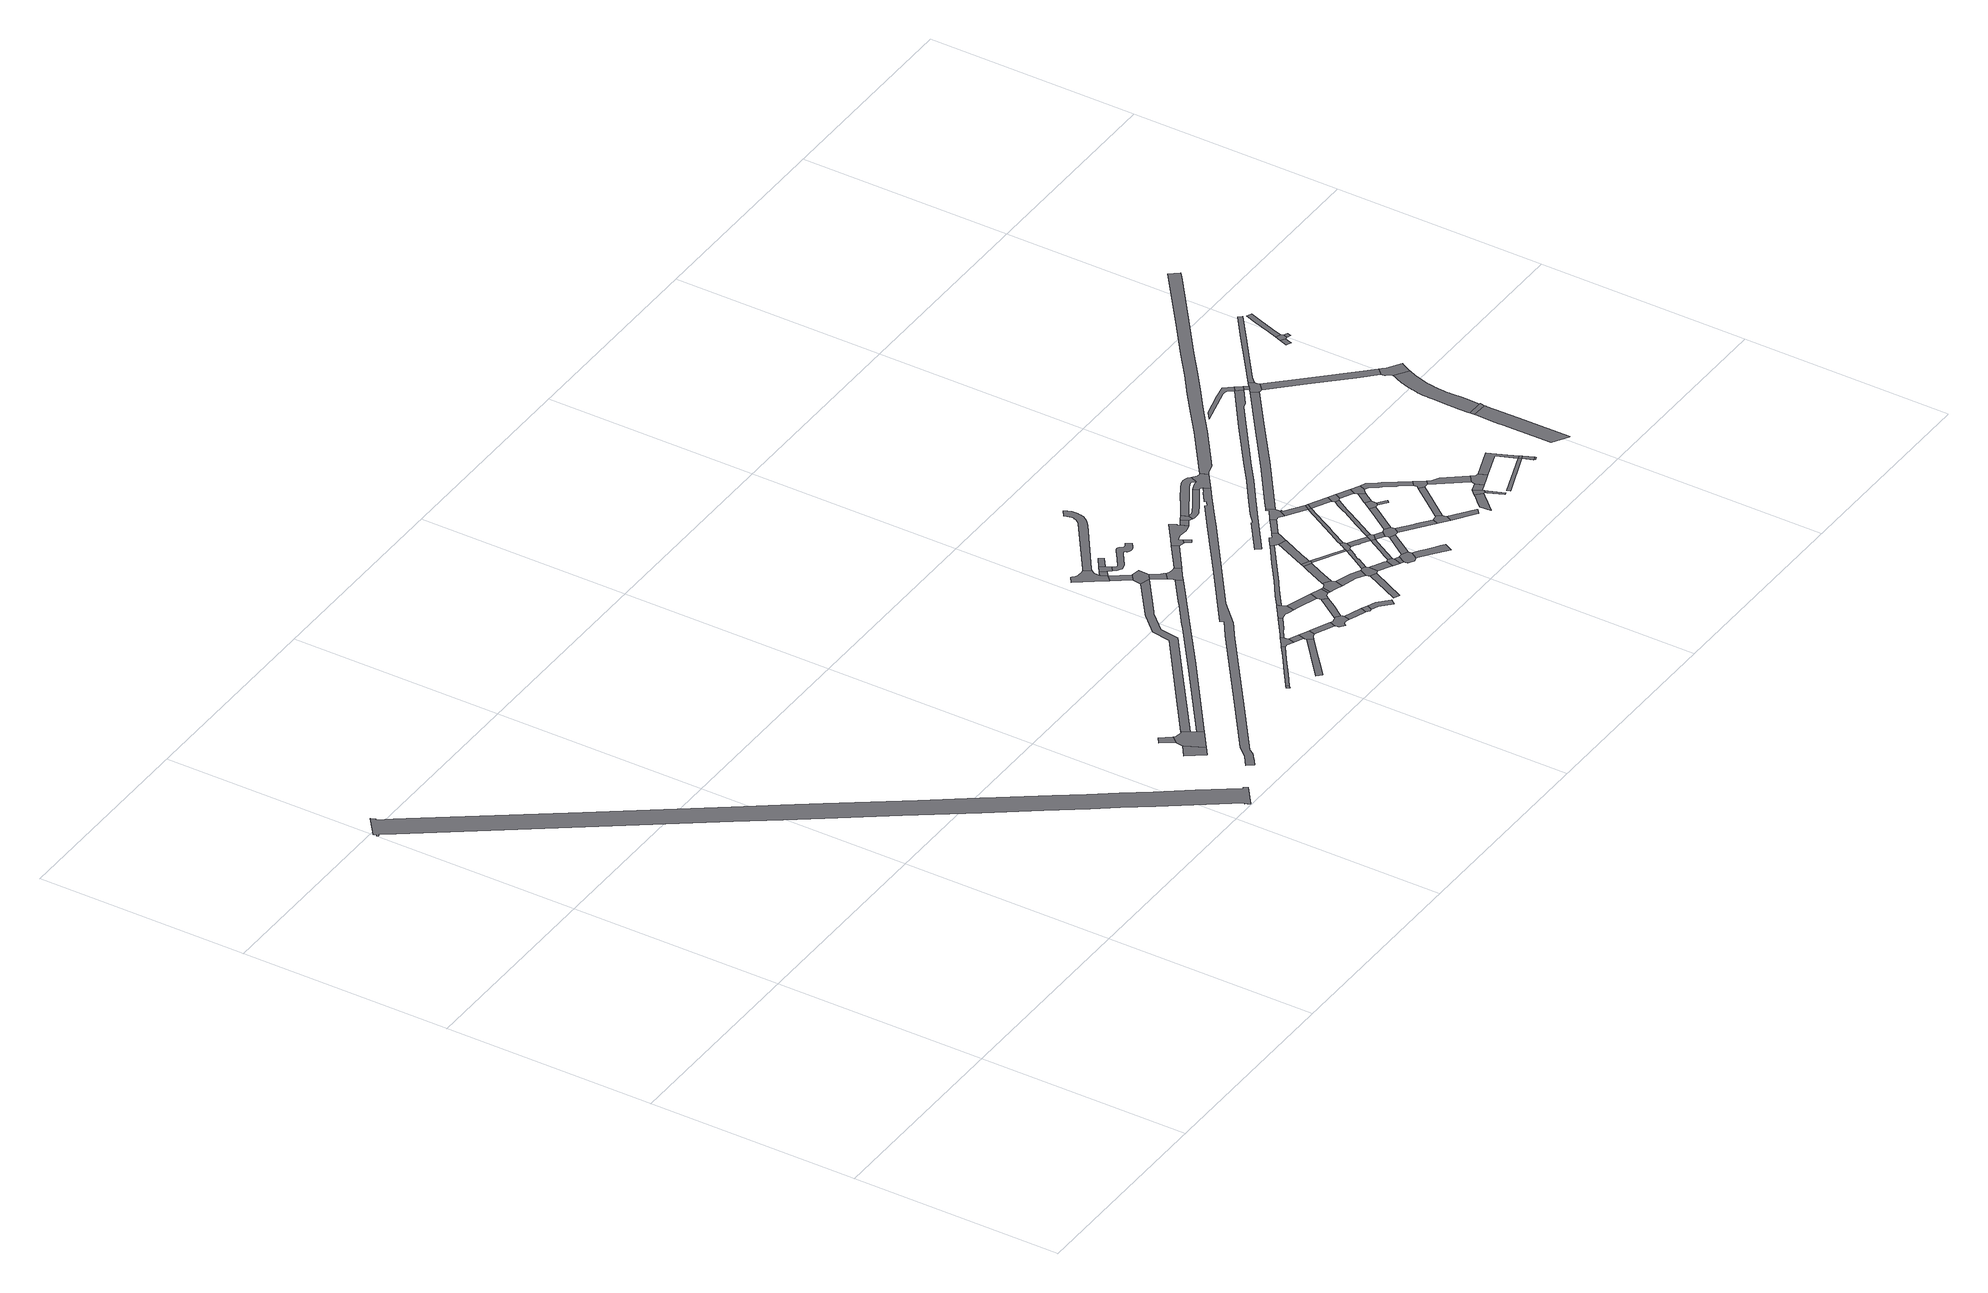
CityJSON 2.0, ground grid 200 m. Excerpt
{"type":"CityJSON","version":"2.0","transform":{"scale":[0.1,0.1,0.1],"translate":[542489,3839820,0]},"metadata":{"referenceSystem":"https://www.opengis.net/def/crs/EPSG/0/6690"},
"CityObjects":{
"road1":{"type":"Road","attributes":{"function":"2"},"geometry":[{"type":"MultiSurface","lod":"1","boundaries":[[[0,1,2,3,4,5,6,7,8,9,10,11,12,13,14,15,16,17,18,19,20,21,22,23,24,25,26,27,28,29,30,31,32,33,34,35,36,37,38,39,40,41,42,43,44]]]}]},
"road2":{"type":"Road","attributes":{"RoadStructureAttribute.sectionType":"1"},"geometry":[{"type":"MultiSurface","lod":"1","boundaries":[[[45,46,47,48]]]}]},
"road3":{"type":"Road","geometry":[{"type":"MultiSurface","lod":"1","boundaries":[[[49,50,51,52]]]}]},
"road4":{"type":"Road","geometry":[{"type":"MultiSurface","lod":"1","boundaries":[[[53,54,52,51,45,48,55,56,57,58]]]}]},
"road5":{"type":"Road","geometry":[{"type":"MultiSurface","lod":"1","boundaries":[[[59,60,61,62]]]}]},
"road6":{"type":"Road","geometry":[{"type":"MultiSurface","lod":"1","boundaries":[[[63,64,65,66,67,68,69,58,57,70,71,72,73,74,75,76]]]}]},
"road7":{"type":"Road","attributes":{"RoadStructureAttribute.sectionType":"1"},"geometry":[{"type":"MultiSurface","lod":"1","boundaries":[[[77,78,79,80,81,82,83,56,55,84,85,86,87,88,89,90]]]}]},
"road8":{"type":"Road","attributes":{"RoadStructureAttribute.sectionType":"1"},"geometry":[{"type":"MultiSurface","lod":"1","boundaries":[[[91,92,93,94,59,62,95,96,97]]]}]},
"road9":{"type":"Road","attributes":{"RoadStructureAttribute.sectionType":"1"},"geometry":[{"type":"MultiSurface","lod":"1","boundaries":[[[98,99,100,101,102,103,104,105,106]]]}]},
"road10":{"type":"Road","geometry":[{"type":"MultiSurface","lod":"1","boundaries":[[[107,108,109,110,91,97,111,112,113,114,115,116,117]]]}]},
"road11":{"type":"Road","attributes":{"RoadStructureAttribute.sectionType":"1"},"geometry":[{"type":"MultiSurface","lod":"1","boundaries":[[[115,114,118,119]]]}]},
"road12":{"type":"Road","attributes":{"RoadStructureAttribute.sectionType":"1"},"geometry":[{"type":"MultiSurface","lod":"1","boundaries":[[[120,121,122,123,124,125,126,127,128,129,130,131,132,133,134,135,136,137,138,139,140,141,142,143,144,145,146,147,148,149,150,151,152,153,154,155,156,157]]]}]},
"road13":{"type":"Road","geometry":[{"type":"MultiSurface","lod":"1","boundaries":[[[119,118,158,159,98,106,160,161,162]]]}]},
"road14":{"type":"Road","attributes":{"RoadStructureAttribute.sectionType":"1"},"geometry":[{"type":"MultiSurface","lod":"1","boundaries":[[[163,164,165,166,107,117,167,168,169,170,171,172]]]}]},
"road15":{"type":"Road","attributes":{"RoadStructureAttribute.sectionType":"1"},"geometry":[{"type":"MultiSurface","lod":"1","boundaries":[[[173,162,161,174,175,176]]]}]},
"road16":{"type":"Road","geometry":[{"type":"MultiSurface","lod":"1","boundaries":[[[177,178,179,180,181,176,175,182,183,184,185,186,187,188,189,190,191,192]]]}]},
"road17":{"type":"Road","geometry":[{"type":"MultiSurface","lod":"1","boundaries":[[[193,194,195,196,163,172,197,198,199,200,201,202,203,204,205,206,207,208,209]]]}]},
"road18":{"type":"Road","attributes":{"RoadStructureAttribute.sectionType":"1"},"geometry":[{"type":"MultiSurface","lod":"1","boundaries":[[[210,211,212,213,214,215,216,217,218,219,220,221,222,223,224,225,226,227,228,229,230,231,232]]]}]},
"road19":{"type":"Road","attributes":{"RoadStructureAttribute.sectionType":"1"},"geometry":[{"type":"MultiSurface","lod":"1","boundaries":[[[223,222,233,234]]]}]},
"road20":{"type":"Road","geometry":[{"type":"MultiSurface","lod":"1","boundaries":[[[235,224,223,236]]]}]},
"road21":{"type":"Road","attributes":{"RoadStructureAttribute.sectionType":"1"},"geometry":[{"type":"MultiSurface","lod":"1","boundaries":[[[189,188,237,238,239]]]}]},
"road22":{"type":"Road","geometry":[{"type":"MultiSurface","lod":"1","boundaries":[[[234,233,63,76,240,241]]]}]},
"road23":{"type":"Road","attributes":{"RoadStructureAttribute.sectionType":"1"},"geometry":[{"type":"MultiSurface","lod":"1","boundaries":[[[242,177,192,243,244]]]}]},
"road24":{"type":"Road","attributes":{"RoadStructureAttribute.sectionType":"1"},"geometry":[{"type":"MultiSurface","lod":"1","boundaries":[[[207,206,245,246,247]]]}]},
"road25":{"type":"Road","geometry":[{"type":"MultiSurface","lod":"1","boundaries":[[[248,235,236,249,250,251,252]]]}]},
"road26":{"type":"Road","attributes":{"RoadStructureAttribute.sectionType":"1"},"geometry":[{"type":"MultiSurface","lod":"1","boundaries":[[[253,254,240,76,255,256,257,258,259]]]}]},
"road27":{"type":"Road","geometry":[{"type":"MultiSurface","lod":"1","boundaries":[[[260,239,238,261,262,263]]]}]},
"road28":{"type":"Road","geometry":[{"type":"MultiSurface","lod":"1","boundaries":[[[264,265,248,252]]]}]},
"road29":{"type":"Road","geometry":[{"type":"MultiSurface","lod":"1","boundaries":[[[266,267,268,269,270,259,258,271,272,273,274,275,77,90,276,277,278]]]}]},
"road30":{"type":"Road","attributes":{"RoadStructureAttribute.sectionType":"1"},"geometry":[{"type":"MultiSurface","lod":"1","boundaries":[[[279,263,262,280,281,282]]]}]},
"road31":{"type":"Road","geometry":[{"type":"MultiSurface","lod":"1","boundaries":[[[247,246,283,242,244,284,285,286,287]]]}]},
"road32":{"type":"Road","attributes":{"RoadStructureAttribute.sectionType":"1"},"geometry":[{"type":"MultiSurface","lod":"1","boundaries":[[[287,286,288,289]]]}]},
"road33":{"type":"Road","geometry":[{"type":"MultiSurface","lod":"1","boundaries":[[[290,291,292,293,294,295,296,297,298,299,300,301,302,303,304,305,306,307,308,309,310,311,312,313,314,315,316,317,318,319,320,321,322,323,250,249]]]}]},
"road34":{"type":"Road","geometry":[{"type":"MultiSurface","lod":"1","boundaries":[[[324,325,326,289,288,327,328,329,330]]]}]},
"road35":{"type":"Road","attributes":{"RoadStructureAttribute.sectionType":"1"},"geometry":[{"type":"MultiSurface","lod":"1","boundaries":[[[331,332,333,334,335,193,209,336,337,338,339,340,341,342]]]}]},
"road36":{"type":"Road","attributes":{"RoadStructureAttribute.sectionType":"1"},"geometry":[{"type":"MultiSurface","lod":"1","boundaries":[[[343,344,278,277,345]]]}]},
"road37":{"type":"Road","attributes":{"RoadStructureAttribute.sectionType":"1"},"geometry":[{"type":"MultiSurface","lod":"1","boundaries":[[[346,347,348,349,350,351,352,353,354,355,356,357,358,359,360,361,362,363,364,365,366,367,368,369,370,371,372,373,374,375,376,377,378,379,380,381,382,383,384,232,231]]]}]},
"road38":{"type":"Road","attributes":{"RoadStructureAttribute.sectionType":"1"},"geometry":[{"type":"MultiSurface","lod":"1","boundaries":[[[385,386,387,388]]]}]},
"road39":{"type":"Road","attributes":{"RoadStructureAttribute.sectionType":"1"},"geometry":[{"type":"MultiSurface","lod":"1","boundaries":[[[389,390,324,330,391,392]]]}]},
"road40":{"type":"Road","attributes":{"RoadStructureAttribute.sectionType":"1"},"geometry":[{"type":"MultiSurface","lod":"1","boundaries":[[[393,329,328,394,395,396]]]}]},
"road41":{"type":"Road","geometry":[{"type":"MultiSurface","lod":"1","boundaries":[[[397,389,392,398,399,400,401]]]}]},
"road42":{"type":"Road","geometry":[{"type":"MultiSurface","lod":"1","boundaries":[[[402,403,396,395,404,385,388,405,406,407,408]]]}]},
"road43":{"type":"Road","geometry":[{"type":"MultiSurface","lod":"1","boundaries":[[[409,410,411,412]]]}]},
"road44":{"type":"Road","geometry":[{"type":"MultiSurface","lod":"1","boundaries":[[[413,414,343,345,412,411,415,416,417,418,419,420,421,422,423,424,425,426,427,428,429]]]}]},
"road45":{"type":"Road","attributes":{"RoadStructureAttribute.sectionType":"1"},"geometry":[{"type":"MultiSurface","lod":"1","boundaries":[[[430,431,432,433,434,397,401,435,436,437,438,439,440]]]}]},
"road46":{"type":"Road","attributes":{"RoadStructureAttribute.sectionType":"1"},"geometry":[{"type":"MultiSurface","lod":"1","boundaries":[[[441,442,443,444,407,406,445,446,447,448]]]}]},
"road47":{"type":"Road","attributes":{"RoadStructureAttribute.sectionType":"1"},"geometry":[{"type":"MultiSurface","lod":"1","boundaries":[[[400,399,449,450]]]}]},
"road48":{"type":"Road","attributes":{"RoadStructureAttribute.sectionType":"1"},"geometry":[{"type":"MultiSurface","lod":"1","boundaries":[[[449,451,452,402,408,453,454,455,456,457,458,459,460]]]}]},
"road49":{"type":"Road","geometry":[{"type":"MultiSurface","lod":"1","boundaries":[[[461,448,447,462,463,464]]]}]},
"road50":{"type":"Road","geometry":[{"type":"MultiSurface","lod":"1","boundaries":[[[465,466,467,468,469,331,342,470,471,430,440,472,473,474]]]}]},
"road51":{"type":"Road","attributes":{"RoadStructureAttribute.sectionType":"1"},"geometry":[{"type":"MultiSurface","lod":"1","boundaries":[[[463,462,475,476]]]}]},
"road52":{"type":"Road","attributes":{"RoadStructureAttribute.sectionType":"1"},"geometry":[{"type":"MultiSurface","lod":"1","boundaries":[[[477,478,425,424,479,480]]]}]},
"road53":{"type":"Road","geometry":[{"type":"MultiSurface","lod":"1","boundaries":[[[481,476,475,482,483,484,485,486,487,488]]]}]},
"road54":{"type":"Road","geometry":[{"type":"MultiSurface","lod":"1","boundaries":[[[489,490,491,492,450,449,460,493,494,495,496,497,498,499,500]]]}]},
"road55":{"type":"Road","geometry":[{"type":"MultiSurface","lod":"1","boundaries":[[[501,477,480,502,503]]]}]},
"road56":{"type":"Road","attributes":{"RoadStructureAttribute.sectionType":"1"},"geometry":[{"type":"MultiSurface","lod":"1","boundaries":[[[504,505,506,507,461,464,508,509,510,511]]]}]},
"road57":{"type":"Road","attributes":{"RoadStructureAttribute.sectionType":"1"},"geometry":[{"type":"MultiSurface","lod":"1","boundaries":[[[512,497,496,513,514,515,516,504,517]]]}]},
"road58":{"type":"Road","attributes":{"RoadStructureAttribute.sectionType":"1"},"geometry":[{"type":"MultiSurface","lod":"1","boundaries":[[[518,519,520,521,465,474,522,523,524,525]]]}]},
"road59":{"type":"Road","attributes":{"RoadStructureAttribute.sectionType":"1"},"geometry":[{"type":"MultiSurface","lod":"1","boundaries":[[[526,527,528,529,487,486,530,531,532]]]}]},
"road60":{"type":"Road","attributes":{"RoadStructureAttribute.sectionType":"1"},"geometry":[{"type":"MultiSurface","lod":"1","boundaries":[[[533,534,535,481,488,536,537,538,539]]]}]},
"road61":{"type":"Road","geometry":[{"type":"MultiSurface","lod":"1","boundaries":[[[540,517,504,511,541,542]]]}]},
"road62":{"type":"Road","attributes":{"RoadStructureAttribute.sectionType":"1"},"geometry":[{"type":"MultiSurface","lod":"1","boundaries":[[[541,511,543,544]]]}]},
"road63":{"type":"Road","attributes":{"RoadStructureAttribute.sectionType":"1"},"geometry":[{"type":"MultiSurface","lod":"1","boundaries":[[[545,546,547,548,549,550,489,500,551,552,553,554,555,556,557]]]}]},
"road64":{"type":"Road","geometry":[{"type":"MultiSurface","lod":"1","boundaries":[[[558,559,560,561,562,563,564,503,502,565,566,567,568,569,570,571,572]]]}]},
"road65":{"type":"Road","geometry":[{"type":"MultiSurface","lod":"1","boundaries":[[[573,574,575,576,577,518,525,578,579,580,581]]]}]},
"road66":{"type":"Road","geometry":[{"type":"MultiSurface","lod":"1","boundaries":[[[582,583,544,543,584,533,539,585,586,587,588]]]}]},
"road67":{"type":"Road","attributes":{"RoadStructureAttribute.sectionType":"1"},"geometry":[{"type":"MultiSurface","lod":"1","boundaries":[[[589,590,591,592,593,594,595,596,597,598,501,503,599,600,601,602,603,604,605,606,607,608,609,610]]]}]},
"road68":{"type":"Road","attributes":{"RoadStructureAttribute.sectionType":"1"},"geometry":[{"type":"MultiSurface","lod":"1","boundaries":[[[611,612,580,579,613,614,545,615]]]}]},
"road69":{"type":"Road","attributes":{"RoadStructureAttribute.sectionType":"1"},"geometry":[{"type":"MultiSurface","lod":"1","boundaries":[[[616,617,618,619,620,621,622,623,624,625,626,627,540,542,628,629,630,631,632,633]]]}]},
"road70":{"type":"Road","attributes":{"RoadStructureAttribute.sectionType":"1"},"geometry":[{"type":"MultiSurface","lod":"1","boundaries":[[[634,635,636,637,586,585,638,639]]]}]},
"road71":{"type":"Road","geometry":[{"type":"MultiSurface","lod":"1","boundaries":[[[615,545,557,640]]]}]},
"road72":{"type":"Road","attributes":{"RoadStructureAttribute.sectionType":"1"},"geometry":[{"type":"MultiSurface","lod":"1","boundaries":[[[641,642,582,588,643]]]}]},
"road73":{"type":"Road","attributes":{"RoadStructureAttribute.sectionType":"1"},"geometry":[{"type":"MultiSurface","lod":"1","boundaries":[[[640,557,644,645,646]]]}]},
"road74":{"type":"Road","geometry":[{"type":"MultiSurface","lod":"1","boundaries":[[[647,648,649,650,651,652,610,609,653,654,558,572,655,656,120,157,657,658]]]}]},
"road75":{"type":"Road","geometry":[{"type":"MultiSurface","lod":"1","boundaries":[[[659,660,661,662,663,639,638,664,665,666,667,668,669,670]]]}]},
"road76":{"type":"Road","geometry":[{"type":"MultiSurface","lod":"1","boundaries":[[[671,641,643,672,673,674]]]}]},
"road77":{"type":"Road","geometry":[{"type":"MultiSurface","lod":"1","boundaries":[[[646,645,675,616,633,676,677,678]]]}]},
"road78":{"type":"Road","geometry":[{"type":"MultiSurface","lod":"1","boundaries":[[[679,680,673,672]]]}]},
"road79":{"type":"Road","attributes":{"RoadStructureAttribute.sectionType":"1"},"geometry":[{"type":"MultiSurface","lod":"1","boundaries":[[[681,667,666,682,683,684,685,686]]]}]},
"road80":{"type":"Road","attributes":{"RoadStructureAttribute.sectionType":"1"},"geometry":[{"type":"MultiSurface","lod":"1","boundaries":[[[687,688,671,674,689,690,691,692]]]}]},
"road81":{"type":"Road","attributes":{"RoadStructureAttribute.sectionType":"1"},"geometry":[{"type":"MultiSurface","lod":"1","boundaries":[[[678,677,693,694,695]]]}]},
"road82":{"type":"Road","geometry":[{"type":"MultiSurface","lod":"1","boundaries":[[[695,694,696,687,692,697,698,699,700]]]}]},
"road83":{"type":"Road","attributes":{"RoadStructureAttribute.sectionType":"1"},"geometry":[{"type":"MultiSurface","lod":"1","boundaries":[[[701,702,659,670,703]]]}]},
"road84":{"type":"Road","attributes":{"RoadStructureAttribute.sectionType":"7"},"geometry":[{"type":"MultiSurface","lod":"1","boundaries":[[[704,705,706,707,708,709,710,711,712,713,714,715,716,717,718,719,720,721,722]]]}]},
"road85":{"type":"Road","attributes":{"RoadStructureAttribute.sectionType":"1"},"geometry":[{"type":"MultiSurface","lod":"1","boundaries":[[[723,724,725,726,727,728,729,730,731,732,733]]]}]},
"road86":{"type":"Road","attributes":{"RoadStructureAttribute.sectionType":"1"},"geometry":[{"type":"MultiSurface","lod":"1","boundaries":[[[734,735,736,737,700,699,738,739,740,741,742,743,744,745]]]}]},
"road87":{"type":"Road","geometry":[{"type":"MultiSurface","lod":"1","boundaries":[[[745,744,746,747,748,701,703,749,750,751]]]}]},
"road88":{"type":"Road","geometry":[{"type":"MultiSurface","lod":"1","boundaries":[[[752,723,733,753,754,755]]]}]},
"road89":{"type":"Road","attributes":{"RoadStructureAttribute.sectionType":"1"},"geometry":[{"type":"MultiSurface","lod":"1","boundaries":[[[756,754,753,757,758,759]]]}]},
"road90":{"type":"Road","attributes":{"RoadStructureAttribute.sectionType":"1"},"geometry":[{"type":"MultiSurface","lod":"1","boundaries":[[[760,752,755,761]]]}]},
"road91":{"type":"Road","attributes":{"RoadStructureAttribute.sectionType":"1"},"geometry":[{"type":"MultiSurface","lod":"1","boundaries":[[[762,763,764,765,766,767,768,573,581,769,770,771,772]]]}]},
"road92":{"type":"Road","attributes":{"RoadStructureAttribute.sectionType":"1"},"geometry":[{"type":"MultiSurface","lod":"1","boundaries":[[[773,774,751,750,775,776]]]}]},
"road93":{"type":"Road","geometry":[{"type":"MultiSurface","lod":"1","boundaries":[[[777,778,779,776,775,780,760,761,781,782,783]]]}]},
"road94":{"type":"Road","attributes":{"RoadStructureAttribute.sectionType":"1"},"geometry":[{"type":"MultiSurface","lod":"1","boundaries":[[[784,785,786,787]]]}]},
"road95":{"type":"Road","attributes":{"RoadStructureAttribute.sectionType":"1"},"geometry":[{"type":"MultiSurface","lod":"1","boundaries":[[[788,789,790,783,782,791,792,784,793]]]}]},
"road96":{"type":"Road","geometry":[{"type":"MultiSurface","lod":"1","boundaries":[[[794,793,784,787,795]]]}]},
"road97":{"type":"Road","attributes":{"RoadStructureAttribute.sectionType":"1"},"geometry":[{"type":"MultiSurface","lod":"1","boundaries":[[[795,787,796,797,798]]]}]},
"road98":{"type":"Road","geometry":[{"type":"MultiSurface","lod":"1","boundaries":[[[798,797,799,800]]]}]},
"road99":{"type":"Road","attributes":{"RoadStructureAttribute.sectionType":"1"},"geometry":[{"type":"MultiSurface","lod":"1","boundaries":[[[801,802,803,804,805,806,807,808,704,809]]]}]},
"road100":{"type":"Road","geometry":[{"type":"MultiSurface","lod":"1","boundaries":[[[809,704,722,810]]]}]},
"road101":{"type":"Road","attributes":{"RoadStructureAttribute.sectionType":"1"},"geometry":[{"type":"MultiSurface","lod":"1","boundaries":[[[810,722,811,812]]]}]},
"road102":{"type":"Road","geometry":[{"type":"MultiSurface","lod":"1","boundaries":[[[813,812,811,814,762,772,815,816,817,818,819,820]]]}]},
"road103":{"type":"Road","attributes":{"RoadStructureAttribute.sectionType":"1"},"geometry":[{"type":"MultiSurface","lod":"1","boundaries":[[[821,822,823,824,825,826,827,828,829,658,657,830,831,832,833,834,835,836,837,838,839,840]]]}]},
"road104":{"type":"Road","attributes":{"RoadStructureAttribute.sectionType":"1"},"geometry":[{"type":"MultiSurface","lod":"1","boundaries":[[[841,842,843,844,845,846,847,848,849,850,851,852,853]]]}]},
"road105":{"type":"Road","geometry":[{"type":"MultiSurface","lod":"1","boundaries":[[[854,841,853,855,856,857]]]}]},
"road106":{"type":"Road","attributes":{"RoadStructureAttribute.sectionType":"1"},"geometry":[{"type":"MultiSurface","lod":"1","boundaries":[[[858,859,860,818,817,861,862,863,864]]]}]},
"road107":{"type":"Road","attributes":{"RoadStructureAttribute.sectionType":"1"},"geometry":[{"type":"MultiSurface","lod":"1","boundaries":[[[865,866,867,868,869,870,871,872,873,874,875,876,877,878,879,880,881,882,883,884,885,886,887,888,889,890,891,892,893,894,854,857,895,896,897,898,899,900,901,902,903,904,905,906,907,908,909,910,911,912,913,914,915,916,917,918,919,920,921,922,923,924,925]]]}]},
"road108":{"type":"Road","attributes":{"RoadStructureAttribute.sectionType":"1"},"geometry":[{"type":"MultiSurface","lod":"1","boundaries":[[[926,927,928,813,820,929,930,931,932,933]]]}]},
"road109":{"type":"Road","geometry":[{"type":"MultiSurface","lod":"1","boundaries":[[[934,864,863,935,936,937,938,865,925,939,940,941,942,943,944,945]]]}]},
"road110":{"type":"Road","attributes":{"RoadStructureAttribute.sectionType":"1"},"geometry":[{"type":"MultiSurface","lod":"1","boundaries":[[[946,947,948,949,950]]]}]},
"road111":{"type":"Road","attributes":{"RoadStructureAttribute.sectionType":"1"},"geometry":[{"type":"MultiSurface","lod":"1","boundaries":[[[951,946,950,952,953,954,955,956]]]}]},
"road112":{"type":"Road","geometry":[{"type":"MultiSurface","lod":"1","boundaries":[[[957,958,959,954,953]]]}]},
"road113":{"type":"Road","attributes":{"RoadStructureAttribute.sectionType":"1"},"geometry":[{"type":"MultiSurface","lod":"1","boundaries":[[[960,961,962,951,956,963,964,965]]]}]}
},
"vertices":[
[4425,166,0],[4413,185,0],[4402,178,0],[4171,498,0],[3964,786,0],[3801,1015,0],[3642,1235,0],[3475,1471,0],[3137,1946,0],[3124,1965,0],[2824,2385,0],[2366,3029,0],[2162,3315,0],[1922,3652,0],[1202,4661,0],[347,5859,0],[283,5949,0],[197,6069,0],[209,6078,0],[196,6092,0],[185,6117,0],[5,5978,0],[23,5952,0],[7,5942,0],[16,5928,0],[32,5939,0],[90,5856,0],[115,5821,0],[1033,4538,0],[1751,3530,0],[1992,3192,0],[2194,2910,0],[2571,2382,0],[2954,1844,0],[3255,1421,0],[3479,1106,0],[3629,901,0],[3801,661,0],[3986,403,0],[4233,56,0],[4224,50,0],[4237,31,0],[4233,29,0],[4246,8,0],[4436,151,0],
[4641,921,0],[4531,841,0],[4643,682,0],[4730,745,0],
[4632,1156,0],[4572,1112,0],[4654,999,0],[4707,1055,0],
[4793,1032,0],[4715,1043,0],[4907,875,0],[4877,934,0],[4843,976,0],[4809,1044,0],
[5816,642,0],[5792,625,0],[5813,597,0],[5832,619,0],
[6402,2434,0],[6097,2207,0],[6052,2174,0],[6036,2158,0],[5874,1989,0],[5846,1808,0],[5346,1442,0],[5474,1443,0],[5915,1766,0],[5944,1954,0],[6088,2104,0],[6101,2117,0],[6123,2134,0],[6492,2408,0],
[6599,2217,0],[6364,2041,0],[6312,2001,0],[6096,1839,0],[6075,1823,0],[6049,1803,0],[5572,1444,0],[5684,1445,0],[5982,1670,0],[6023,1702,0],[6057,1727,0],[6400,1987,0],[6484,2050,0],[6629,2159,0],
[6266,967,0],[6163,892,0],[5979,760,0],[5829,651,0],[5962,713,0],[6136,838,0],[6279,940,0],
[6467,844,0],[6342,738,0],[6246,656,0],[6069,507,0],[6113,468,0],[6204,544,0],[6302,627,0],[6412,720,0],[6497,793,0],
[6377,1048,0],[6329,1013,0],[6292,986,0],[6283,979,0],[6290,941,0],[6293,941,0],[6314,943,0],[6374,915,0],[6392,974,0],[6391,985,0],[6386,1017,0],
[6465,874,0],[6483,934,0],
[7827,2713,0],[7777,2676,0],[7772,2674,0],[7676,2606,0],[7669,2601,0],[7676,2593,0],[7682,2585,0],[7632,2548,0],[7621,2564,0],[7620,2565,0],[7618,2564,0],[7353,2369,0],[6859,2005,0],[6298,1593,0],[6316,1562,0],[6157,1450,0],[5401,892,0],[4883,506,0],[4789,407,0],[4734,367,0],[4685,332,0],[4730,270,0],[4811,332,0],[4820,339,0],[4831,348,0],[4863,372,0],[4892,419,0],[5446,832,0],[6202,1389,0],[6289,1451,0],[6340,1487,0],[6542,1688,0],[7451,2354,0],[7478,2376,0],[7630,2490,0],[7640,2498,0],[7703,2545,0],[7856,2657,0],
[6466,864,0],[6466,857,0],[6530,821,0],[6565,831,0],[6583,890,0],
[6597,1208,0],[6586,1200,0],[6542,1168,0],[6402,1066,0],[6395,1024,0],[6478,1084,0],[6482,1081,0],[6484,1079,0],[6490,1083,0],[6614,1173,0],
[6598,883,0],[6649,795,0],[6753,750,0],[6777,805,0],
[6852,817,0],[6844,805,0],[6829,801,0],[6818,798,0],[6803,793,0],[6756,738,0],[6759,724,0],[6762,711,0],[6809,675,0],[6826,698,0],[6858,706,0],[6891,694,0],[6911,752,0],[6907,764,0],[6905,770,0],[6902,781,0],
[6747,1316,0],[6722,1298,0],[6699,1281,0],[6638,1237,0],[6621,1175,0],[6625,1177,0],[6628,1178,0],[6636,1180,0],[6648,1181,0],[6663,1183,0],[6680,1182,0],[6696,1177,0],[6723,1168,0],[6761,1156,0],[6778,1236,0],[6766,1260,0],[6758,1276,0],
[6295,2941,0],[6280,2937,0],[6264,2936,0],[6249,2936,0],[6234,2938,0],[6219,2943,0],[6205,2949,0],[6192,2957,0],[6180,2967,0],[6169,2978,0],[6111,2936,0],[6279,2703,0],[6300,2674,0],[6352,2729,0],[6321,2787,0],[6320,2799,0],[6319,2813,0],[6320,2826,0],[6323,2840,0],[6328,2853,0],[6335,2866,0],[6344,2877,0],[6309,2946,0],
[6413,2518,0],[6473,2561,0],
[6362,2816,0],[6400,2763,0],
[6964,669,0],[7060,636,0],[7079,693,0],
[6552,2450,0],[6556,2550,0],
[7014,1043,0],[6987,901,0],[7056,999,0],
[6822,1138,0],[7004,1080,0],[7027,1157,0],
[6422,2858,0],[6432,2735,0],[6476,2765,0],[6453,2799,0],[6453,2815,0],
[6626,2347,0],[6614,2364,0],[6549,2329,0],[6555,2320,0],[6563,2308,0],[6580,2283,0],[6636,2337,0],
[7090,690,0],[7092,609,0],[7113,613,0],[7139,667,0],
[6548,2883,0],[6518,2926,0],
[6720,2313,0],[6698,2312,0],[6674,2316,0],[6654,2325,0],[6643,2331,0],[6595,2260,0],[6600,2252,0],[6602,2244,0],[6603,2235,0],[6602,2226,0],[6687,2203,0],[6765,2260,0],[6737,2316,0],
[7213,633,0],[7178,584,0],[7277,493,0],[7318,539,0],
[7011,1055,0],[7073,1022,0],[7082,1035,0],[7119,1041,0],[7137,1122,0],
[7141,1034,0],[7157,1115,0],
[6456,2701,0],[6481,2685,0],[6501,2678,0],[6520,2679,0],[6533,2683,0],[6557,2695,0],[6686,2782,0],[6697,2789,0],[6703,2791,0],[6709,2791,0],[6718,2786,0],[6724,2774,0],[6729,2767,0],[6742,2758,0],[6759,2751,0],[6768,2750,0],[6776,2750,0],[6790,2754,0],[6814,2770,0],[6851,2797,0],[6814,2846,0],[6788,2828,0],[6773,2829,0],[6760,2836,0],[6741,2857,0],[6730,2865,0],[6720,2867,0],[6706,2865,0],[6691,2858,0],[6679,2849,0],[6654,2828,0],[6527,2739,0],[6512,2730,0],[6499,2731,0],
[7209,1156,0],[7199,1136,0],[7196,1128,0],[7197,1018,0],[7267,997,0],[7290,1074,0],[7275,1111,0],
[7424,1803,0],[7229,1663,0],[7023,1513,0],[6944,1457,0],[6858,1396,0],[6769,1284,0],[6897,1377,0],[7010,1458,0],[7032,1474,0],[7165,1570,0],[7307,1674,0],[7451,1780,0],
[6995,2504,0],[6833,2384,0],[7024,2447,0],
[6352,2885,0],[6361,2894,0],[6867,3247,0],[6882,3258,0],[6896,3269,0],[6908,3281,0],[6920,3295,0],[6930,3306,0],[6938,3318,0],[6946,3331,0],[6953,3345,0],[6958,3358,0],[6963,3373,0],[6966,3389,0],[6968,3405,0],[6969,3420,0],[6968,3436,0],[6966,3449,0],[6964,3461,0],[6960,3473,0],[6955,3485,0],[6950,3497,0],[6932,3527,0],[6874,3485,0],[6882,3471,0],[6887,3460,0],[6891,3449,0],[6893,3437,0],[6894,3425,0],[6894,3413,0],[6893,3401,0],[6890,3390,0],[6887,3378,0],[6882,3368,0],[6876,3357,0],[6869,3348,0],[6861,3339,0],[6847,3327,0],[6326,2956,0],
[7510,870,0],[7350,543,0],[7404,516,0],[7565,845,0],
[7327,1412,0],[7305,1364,0],[7346,1264,0],[7400,1379,0],
[7449,1027,0],[7412,955,0],[7498,907,0],[7531,980,0],
[7343,1446,0],[7406,1382,0],[7417,1385,0],[7421,1410,0],[7415,1413,0],
[7563,988,0],[7562,985,0],[7505,884,0],[7577,849,0],[7604,856,0],[7609,944,0],[7599,971,0],
[7122,2382,0],[7154,2405,0],[7114,2464,0],[7087,2433,0],
[7240,2684,0],[7073,2561,0],[7097,2499,0],[7137,2515,0],[7156,2517,0],[7177,2517,0],[7184,2517,0],[7209,2512,0],[7231,2510,0],[7260,2513,0],[7289,2520,0],[7306,2530,0],[7280,2597,0],[7273,2598,0],[7270,2603,0],[7270,2608,0],[7270,2624,0],
[7484,1756,0],[7403,1578,0],[7368,1501,0],[7364,1493,0],[7350,1461,0],[7426,1436,0],[7431,1447,0],[7438,1462,0],[7441,1468,0],[7504,1604,0],[7563,1731,0],
[7737,875,0],[7654,920,0],[7639,928,0],[7625,935,0],[7616,849,0],[7710,798,0],[7728,789,0],[7756,865,0],
[7705,1229,0],[7718,1249,0],
[7702,1224,0],[7638,1116,0],[7657,1072,0],[7661,1078,0],[7658,1079,0],[7655,1081,0],[7690,1142,0],[7697,1138,0],[7701,1145,0],[7735,1203,0],
[7782,871,0],[7793,755,0],[7820,831,0],[7815,848,0],
[7583,1886,0],[7532,1848,0],[7517,1869,0],[7515,1868,0],[7441,1815,0],[7453,1778,0],[7469,1767,0],[7568,1742,0],[7595,1800,0],[7614,1843,0],
[7824,739,0],[7865,807,0],
[7344,2634,0],[7299,2606,0],[7335,2546,0],[7372,2568,0],
[7908,813,0],[7833,704,0],[7833,702,0],[7885,670,0],[7914,679,0],[7924,682,0],[7971,751,0],[7966,784,0],
[7763,1332,0],[7749,1305,0],[7747,1302,0],[7724,1261,0],[7741,1213,0],[7746,1222,0],[7747,1223,0],[7773,1230,0],[7796,1284,0],[7791,1300,0],[7789,1306,0],[7787,1313,0],
[7398,2666,0],[7413,2553,0],[7425,2601,0],
[7934,1134,0],[7861,1005,0],[7826,946,0],[7821,937,0],[7816,849,0],[7861,926,0],[7904,999,0],[7971,1113,0],
[7857,1248,0],[7803,1212,0],[7838,1191,0],[7851,1183,0],[7854,1181,0],[7965,1186,0],
[7745,2005,0],[7717,1985,0],[7598,1897,0],[7593,1893,0],[7630,1855,0],[7692,1901,0],[7750,1943,0],[7768,1955,0],
[8185,601,0],[8145,628,0],[8072,680,0],[8037,707,0],[8028,609,0],[8181,497,0],[8221,573,0],
[8059,1026,0],[7986,922,0],[7910,817,0],[7967,785,0],[8018,859,0],[8055,916,0],[8114,1002,0],
[7971,1195,0],[8018,1155,0],[8009,1185,0],
[8049,1067,0],[8090,1113,0],
[8034,1809,0],[7983,1716,0],[7891,1557,0],[7840,1466,0],[7836,1460,0],[7776,1356,0],[7804,1346,0],[7845,1416,0],[7874,1467,0],[7903,1518,0],[7949,1599,0],[8009,1704,0],[8061,1795,0],
[7763,2773,0],[7673,2717,0],[7576,2655,0],[7483,2605,0],[7465,2601,0],[7452,2600,0],[7441,2601,0],[7430,2547,0],[7452,2546,0],[7472,2547,0],[7503,2554,0],[7603,2608,0],[7701,2671,0],[7787,2725,0],[7789,2725,0],
[7852,2113,0],[7839,2105,0],[7837,2104,0],[7835,2102,0],[7851,2078,0],[7805,1958,0],[7854,1926,0],[7886,1998,0],[7884,2041,0],
[8130,1124,0],[8129,1123,0],[8057,1034,0],[8151,1005,0],[8187,1053,0],[8181,1089,0],[8180,1091,0],
[7879,2894,0],[7866,2899,0],[7849,2905,0],[7829,2906,0],[7802,2905,0],[7777,2897,0],[7735,2873,0],[7612,2800,0],[7536,2752,0],[7423,2681,0],[7774,2813,0],[7804,2831,0],[7813,2834,0],[7820,2836,0],[7827,2836,0],[7834,2836,0],[7839,2835,0],[7849,2832,0],[7858,2824,0],[7868,2811,0],[7870,2807,0],[7904,2875,0],
[7895,1975,0],[7904,1987,0],[8020,1818,0],[8030,1812,0],[8070,1861,0],
[8242,1673,0],[8224,1641,0],[8220,1639,0],[8218,1638,0],[8205,1614,0],[8167,1549,0],[8164,1542,0],[8166,1541,0],[8170,1539,0],[8128,1469,0],[8063,1359,0],[8061,1361,0],[8087,1327,0],[8104,1358,0],[8129,1403,0],[8167,1470,0],[8201,1529,0],[8276,1657,0],
[8343,935,0],[8337,939,0],[8331,943,0],[8321,951,0],[8434,793,0],[8461,846,0],
[8091,1850,0],
[8310,1381,0],[8288,1350,0],[8359,1347,0],
[8206,1719,0],[8234,1704,0],[8263,1760,0],
[7974,2838,0],[7973,2837,0],[7965,2837,0],[7953,2838,0],[7946,2841,0],[7919,2864,0],[7838,2801,0],[7806,2791,0],[7801,2728,0],[7808,2726,0],[8016,2775,0],[7984,2841,0],
[8514,863,0],[8505,851,0],[8491,850,0],[8480,849,0],[8477,848,0],[8481,759,0],[8481,758,0],[8531,721,0],[8559,776,0],[8557,789,0],[8556,803,0],[8554,817,0],
[8362,1458,0],[8394,1351,0],[8412,1375,0],[8412,1424,0],
[8242,1675,0],[8277,1659,0],[8304,1669,0],[8333,1725,0],
[8475,1292,0],[8493,1316,0],
[8777,619,0],[8561,700,0],[8703,597,0],[8735,573,0],[8736,573,0],[8783,614,0],
[8438,1569,0],[8371,1472,0],[8446,1472,0],[8473,1511,0],[8473,1513,0],[8481,1524,0],
[8411,1614,0],[8430,1604,0],[8458,1660,0],
[8437,1573,0],[8490,1536,0],[8492,1539,0],[8520,1560,0],[8546,1618,0],
[8772,1190,0],[8644,1027,0],[8818,1153,0],
[9132,3216,0],[8716,2915,0],[8270,2587,0],[8104,2456,0],[7926,2332,0],[7723,2185,0],[7630,2103,0],[7621,2112,0],[7316,1887,0],[7352,1838,0],[7614,2032,0],[7761,2138,0],[7961,2283,0],[8140,2408,0],[8306,2539,0],[8751,2867,0],[8977,3030,0],[9025,3045,0],[9181,3158,0],
[8941,743,0],[8928,729,0],[8914,715,0],[8849,646,0],[8848,645,0],[8822,618,0],[8827,507,0],[8907,591,0],[8908,593,0],[8972,660,0],[8999,688,0],
[8690,1475,0],[8678,1491,0],[8661,1513,0],[8597,1595,0],[8557,1544,0],[8611,1474,0],[8628,1452,0],[8693,1369,0],[8701,1358,0],[8709,1348,0],[8787,1248,0],[8832,1281,0],
[8787,1242,0],[8788,1227,0],[8788,1211,0],[8832,1155,0],[8858,1157,0],[8900,1187,0],
[8991,795,0],[9016,686,0],[9036,704,0],[9029,722,0],
[9047,677,0],[9023,668,0],[9081,528,0],[9104,536,0],
[9074,825,0],[9102,749,0],
[9178,3095,0],[8818,2824,0],[8463,2556,0],[8302,2439,0],[8301,2439,0],[7884,2136,0],[7863,2121,0],[8436,2440,0],[8464,2460,0],[8869,2766,0],[9224,3034,0],
[8991,1116,0],[8929,1148,0],[9086,863,0],[9149,912,0],
[9173,881,0],[9163,894,0],[9161,897,0],[9084,859,0],[9157,769,0],[9238,798,0],[9211,874,0],
[9573,709,0],[9134,547,0],[9146,515,0],[9587,683,0],
[9528,896,0],[9510,937,0],[9493,975,0],[9497,890,0],[9500,884,0],[9606,724,0],
[9610,714,0],[9618,697,0],
[9591,675,0],[9625,587,0],[9660,602,0],
[9634,574,0],[9666,588,0],
[9112,3326,0],[8984,3299,0],[8754,3242,0],[8681,3186,0],[9035,3275,0],[9052,3277,0],[9071,3275,0],[9087,3268,0],[9173,3249,0],
[9220,3189,0],
[9213,3121,0],[9249,3152,0],
[9285,3179,0],[9201,3112,0],[9227,3034,0],[9238,3034,0],[9263,3034,0],[9326,3091,0],[9314,3105,0],[9316,3139,0],
[10238,4565,0],[9700,4152,0],[9335,3874,0],[9099,3689,0],[8886,3527,0],[8730,3408,0],[8576,3286,0],[8457,3195,0],[8028,2875,0],[8034,2788,0],[8128,2813,0],[8524,3108,0],[8643,3200,0],[8797,3321,0],[8953,3439,0],[9166,3602,0],[9402,3787,0],[9766,4065,0],[10263,4446,0],[10305,4479,0],
[9905,1341,0],[9905,1328,0],[9905,1178,0],[9905,1100,0],[9905,1065,0],[9906,593,0],[10059,503,0],[10059,507,0],[10058,736,0],[10057,1019,0],[10055,1323,0],[10055,1330,0],[10055,1339,0],
[9905,1387,0],[10062,1387,0],[10059,1387,0],[10055,1387,0],
[9938,2455,0],[9610,2794,0],[9370,3042,0],[9534,2755,0],[9826,2454,0],[9971,2307,0],[10028,2363,0],
[10014,2209,0],[10003,2186,0],[9993,2162,0],[9982,2138,0],[9976,2122,0],[9966,2096,0],[9958,2072,0],[9953,2059,0],[9947,2040,0],[9943,2023,0],[9938,2006,0],[9933,1990,0],[9930,1975,0],[9927,1960,0],[9924,1943,0],[9920,1922,0],[9917,1907,0],[9915,1895,0],[9912,1873,0],[9910,1853,0],[9909,1838,0],[9908,1835,0],[9908,1819,0],[9908,1817,0],[9907,1802,0],[9906,1785,0],[9905,1756,0],[9905,1658,0],[9905,1487,0],[9905,1407,0],[10055,1390,0],[10055,1431,0],[10055,1488,0],[10055,1530,0],[10054,1570,0],[10053,1659,0],[10053,1662,0],[10053,1686,0],[10053,1717,0],[10053,1747,0],[10053,1748,0],[10054,1773,0],[10056,1800,0],[10058,1822,0],[10059,1828,0],[10063,1852,0],[10066,1874,0],[10069,1894,0],[10072,1912,0],[10078,1935,0],[10083,1955,0],[10088,1972,0],[10090,1982,0],[10093,1990,0],[10099,2009,0],[10104,2027,0],[10112,2048,0],[10119,2065,0],[10126,2085,0],[10134,2103,0],[10144,2126,0],
[10033,3749,0],[9789,3569,0],[9533,3370,0],[9368,3190,0],[9621,3385,0],[9775,3501,0],[9949,3636,0],[10056,3715,0],
[10049,2342,0],[9978,2272,0],[9979,2271,0],[9983,2267,0],[10000,2254,0],[10152,2144,0],[10162,2165,0],[10172,2185,0],[10186,2208,0],[10198,2230,0],[10200,2232,0],[10076,2314,0],
[9935,3269,0],[9908,3195,0],[9928,3188,0],[9955,3178,0],[9979,3245,0],
[9957,3328,0],[10003,3250,0],[10004,3250,0],[10016,3287,0],[10015,3287,0],[10004,3311,0],
[10042,3236,0],[10048,3253,0],[10055,3272,0],
[10084,3695,0],[10044,3585,0],[9989,3422,0],[10036,3406,0],[10091,3569,0],[10128,3672,0]
]}
